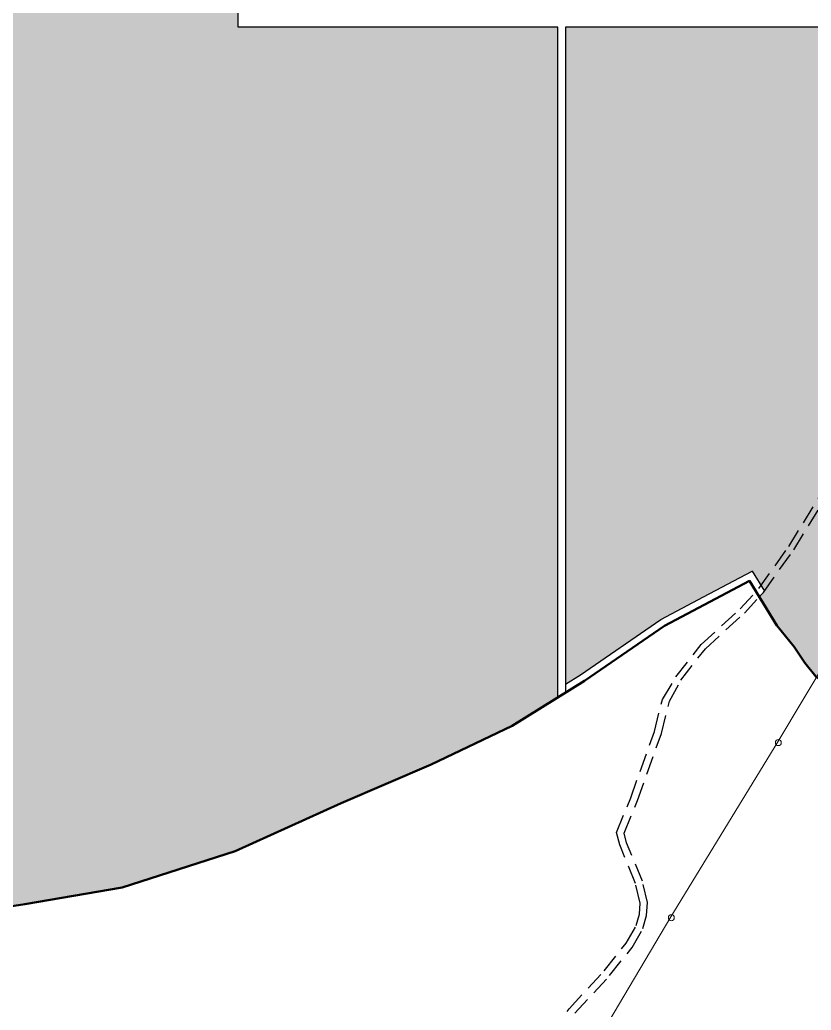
# Model space of a CAD drawing. Header units: feet. Extents: x 199174 to 214517, y 1645895 to 1656921.
# Drawn here: x 205499 to 206031, y 1650751 to 1651416 of the extents above; entities that cross this region are included whole.
import ezdxf

# ---------------------------------------------------------------- set-up
doc = ezdxf.new("R2010")
doc.units = ezdxf.units.FT
doc.header["$MEASUREMENT"] = 0
doc.linetypes.add('DASHED2', pattern=[0.375, 0.25, -0.125])
for name, color, linetype, lineweight in [('11 KV POWER LINE', 254, 'Continuous', 9), ('EP', 254, 'Continuous', 9), ('Main boundry', 1, 'Continuous', 50), ('PLOT BOUNDARY', 1, 'Continuous', 50)]:
    doc.layers.add(name, color=color, linetype=linetype, lineweight=lineweight)
doc.layers.add('CART TRACK', color=30, linetype='Continuous')
doc.layers.add('ROAD', color=7, linetype='Continuous')
doc.layers.add('Plot 16 to 20', color=7, linetype='Continuous', true_color=0xffcce6)
doc.linetypes.add('ZIGZAG', pattern='A,0.0001,-0.2,[131,ltypeshp.shx,S=0.2,R=0,X=-0.2,Y=0],-0.4,[131,ltypeshp.shx,S=0.2,R=180,X=0.2,Y=0],-0.2', length=0.8001)

# ---------------------------------------------------------------- blocks, each defined once
blk = doc.blocks.new('road')
at = {"lineweight": 9}
for p, q in [((214.74, -495.15), (214.74, -945.19)), ((219.74, -495.15), (219.74, -936.18)), ((314.85, -881.96), (343.33, -866.9)), ((343.33, -866.9), (350, -877.65)), ((286.37, -897.02), (314.85, -881.96)), ((232.59, -934.07), (286.37, -897.02)), ((214.74, -945.19), (232.59, -934.07))]:
    blk.add_line(p, q, dxfattribs=at)
at = {"lineweight": 9, "flags": 128}
blk.add_lwpolyline([(219.74, -936.18), (229.85, -929.89), (283.78, -892.74), (312.51, -877.54), (345.12, -860.3), (353.44, -873.71)], dxfattribs=at)
at = {"linetype": 'DASHED2', "lineweight": 9, "ltscale": 50}
blk.add_lwpolyline([(350, -877.65), (352.81, -874.59), (353.44, -873.71)], dxfattribs=at)
at = {"layer": 'ROAD', "lineweight": 9}
for p, q in [((0, 495.15), (0, -495.15)), ((0, -495.15), (214.74, -495.15)), ((102.21, -495.15), (120.09, -495.15)), ((219.74, -495.15), (676.99, -495.15))]:
    blk.add_line(p, q, dxfattribs=at)

msp = doc.modelspace()

# ---------------------------------------------------------------- hatches: boundary and pattern name
at = {"layer": 'Plot 16 to 20'}
h = msp.add_hatch(color=256, dxfattribs=at)
h.dxf.hatch_style = 1
h.paths.add_polyline_path([(205860.68, 1651410.9), (205645.94, 1651410.9), (205645.94, 1651639.16), (205569.65, 1651657.12), (205456.35, 1651664.8), (205290.95, 1651640.3), (205225.18, 1651624.25), (205132.86, 1651631.93), (205049.68, 1651641.52), (204996.66, 1651654.23), (204960.6, 1651656.35), (204920.71, 1651637.25), (204881.96, 1651589.2), (204826.18, 1651579.77), (204762.48, 1651606.02), (204702.79, 1651635.38), (204663.02, 1651659.53), (204636.74, 1651671.1), (204610.46, 1651660.87), (204594.42, 1651645.74), (204577.83, 1651621.57), (204564.91, 1651599.77), (204554.67, 1651584.64), (204549.8, 1651580.46), (204566.93, 1651581.79), (204578.16, 1651583.51), (204601.46, 1651572.23), (204628.92, 1651558.64), (204627.24, 1651513.5), (204621.48, 1651500.41), (204614.74, 1651486.55), (204606.07, 1651465.09), (204604.12, 1651459.23), (204607.44, 1651410.9), (204608.68, 1651392.91), (204555.81, 1651322.55), (204523.75, 1651262.1), (204535.14, 1651256.97), (204501.99, 1651215.7), (204496.77, 1651195.29), (204510.1, 1651151.04), (204568.23, 1651161.73), (204591.81, 1651167.18), (204603.06, 1651084.2), (204611.42, 1651016.87), (204591.53, 1651014.07), (204581.25, 1651014.55), (204589.69, 1650971.15), (204611.41, 1650919.84), (204578.68, 1650921.61), (204545.48, 1650924.28), (204534.32, 1650907.1), (204539.79, 1650903.45), (204596.05, 1650876.13), (204624.46, 1650893.47), (204654.6, 1650857.19), (204676.37, 1650864.46), (204713.68, 1650834.21), (204753.22, 1650800.96), (204804.17, 1650748.08), (204835.73, 1650701.16), (204844.53, 1650688.09), (204998.85, 1650741.47), (205015.04, 1650745.98), (205047.4, 1650751.94), (205090.29, 1650759.76), (205124.56, 1650767.17), (205161.34, 1650774.55), (205194.05, 1650777.46), (205223.01, 1650780.32), (205290.29, 1650789.21), (205314.37, 1650793.38), (205338.68, 1650796.68), (205411.63, 1650807.99), (205502.74, 1650822.13), (205568.13, 1650833.34), (205643.83, 1650857.55), (205715.08, 1650889.9), (205775.65, 1650915.89), (205830.07, 1650941.8), (205860.68, 1650960.86)])
h = msp.add_hatch(color=256, dxfattribs=at)
h.dxf.hatch_style = 1
h.paths.add_polyline_path([(206522.93, 1650737.48), (206546.93, 1650737.48), (206546.93, 1651210.9), (206346.93, 1651210.9), (206346.93, 1651410.9), (206322.93, 1651410.9), (205865.68, 1651410.9), (205865.68, 1650969.86), (205875.79, 1650976.16), (205929.71, 1651013.31), (205958.45, 1651028.51), (205991.06, 1651045.75), (205999.45, 1651032.22), (205995.93, 1651028.4), (206007.8, 1651009.26), (206019.3, 1650994.81), (206026.5, 1650984.08), (206033.81, 1650974.85), (206057.91, 1650957.87), (206105.54, 1650930.12), (206202.14, 1650889.12), (206204.97, 1650795.52), (206171.07, 1650790.43), (206126.5, 1650782.83), (206081.67, 1650754.11), (206045.98, 1650730.06), (206054.85, 1650724.02), (206071.1, 1650714.75), (206071.04, 1650711.75), (206063.22, 1650689.54), (206017.16, 1650639.41), (205995.7, 1650642.38), (205987.79, 1650633.66), (205970.29, 1650613), (205940.35, 1650616.87), (205927.2, 1650618.57), (205928.08, 1650604.31), (205928.92, 1650585.29), (205917.6, 1650559.85), (205898.65, 1650536.21), (205880.97, 1650528.83), (205864.96, 1650515.58), (205835.49, 1650520.69), (205810.66, 1650541.08), (205784.19, 1650561.25), (205771.84, 1650570.67), (205764.79, 1650544.62), (205784.77, 1650532.3), (205808.07, 1650517.18), (205829.92, 1650483.37), (205868.28, 1650464.88), (205841.52, 1650427.88), (205808.55, 1650383.85), (205809.69, 1650375.29), (205811.11, 1650333.38), (205794.54, 1650318.52), (205792.15, 1650310.1), (205785.58, 1650286.99), (205758.16, 1650240.84), (205717.27, 1650221.84), (205642.64, 1650216.75), (205615.49, 1650221.49), (205585.02, 1650225.97), (205586.98, 1650219.67), (205605.4, 1650189.86), (205608.84, 1650184.05), (205604.33, 1650167.29), (205597.52, 1650124.87), (205649.5, 1650138.5), (205674.5, 1650133), (205704, 1650110.5), (205764.5, 1650025.5), (205817.16, 1650009.56), (205890, 1649942.5), (205943, 1649904.5), (206002.5, 1649859), (206073.12, 1649783.78), (206106.94, 1649762.41), (206219.64, 1649736.4), (206278.9, 1649728.41), (206316.6, 1649719.71), (206348.9, 1649713.11), (206372.86, 1649705.83), (206387.1, 1649701.79), (206405.58, 1649698.43), (206430.93, 1649696.24), (206471.86, 1649685.05), (206517.78, 1649676.03), (206522.93, 1649674.17)])

# ---------------------------------------------------------------- linework, layer by layer
at = {"flags": 128}
for points in [[(205865.68, 1650969.86), (205875.79, 1650976.16), (205929.71, 1651013.31), (205958.45, 1651028.51), (205991.06, 1651045.75), (205999.37, 1651032.34)], [(205833.7, 1650944.06), (205878.53, 1650971.98), (205932.31, 1651009.03), (205960.79, 1651024.09), (205989.27, 1651039.15), (205993.76, 1651031.9)]]:
    msp.add_lwpolyline(points, dxfattribs=at)
at = {"linetype": 'DASHED2', "lineweight": 30, "ltscale": 50}
for points in [[(205856.03, 1650734.74), (205868.31, 1650751.88), (205891.72, 1650777.39), (205906.57, 1650795.84), (205913.28, 1650807.7), (205915.38, 1650815.35), (205915.86, 1650822.69), (205912.74, 1650835.94), (205902.19, 1650861.81), (205900.05, 1650870.18), (205909.61, 1650893.53), (205925.49, 1650938.1), (205930.95, 1650959.6), (205939.94, 1650974.67), (205956.8, 1650996.33), (205983.12, 1651020.32), (205993.76, 1651031.9)], [(205872.12, 1650748.79), (205895.43, 1650774.19), (205910.64, 1650793.08), (205917.84, 1650805.82), (205920.23, 1650814.53), (205920.79, 1650823.1), (205917.42, 1650837.44), (205906.85, 1650863.35), (205905.19, 1650869.83), (205914.19, 1650891.77), (205930.18, 1650936.68), (205935.69, 1650958.4), (205943.22, 1650972.42), (205959.72, 1650993.63), (205985.92, 1651017.51), (205998.75, 1651031.46), (205999.37, 1651032.34)]]:
    msp.add_lwpolyline(points, dxfattribs=at)
at = {"layer": '11 KV POWER LINE', "linetype": 'ZIGZAG', "ltscale": 15, "elevation": 271.82}
msp.add_lwpolyline([(205591.17, 1650207.74), (205603.44, 1650253.03), (205639.32, 1650377.81), (205681.84, 1650525.08), (205704.9, 1650601.36), (205795.56, 1650577.08), (205821.63, 1650619.73), (205936.53, 1650813.58), (206008.37, 1650931.18), (206128.17, 1651131.27), (206277.52, 1651383.35), (206400.4, 1651581.41), (206428.14, 1651634.25), (206438.46, 1651702.7), (206480.88, 1651706.14), (206534.27, 1651711.42), (206574.09, 1651715.22), (206595.88, 1651730.05), (206606.41, 1651737.64), (206605, 1651756.36), (206601.07, 1651782.24), (206575.94, 1651807.69), (206571.78, 1651811.62)], dxfattribs=at)
at = {"layer": 'CART TRACK', "linetype": 'DASHED2', "lineweight": 30, "ltscale": 50}
for points in [[(205856.03, 1650734.74), (205868.31, 1650751.88), (205891.72, 1650777.39), (205906.57, 1650795.84), (205913.28, 1650807.7), (205915.38, 1650815.35), (205915.86, 1650822.69), (205912.74, 1650835.94), (205902.19, 1650861.81), (205900.05, 1650870.18), (205909.61, 1650893.53), (205925.49, 1650938.1), (205930.95, 1650959.6), (205939.94, 1650974.67), (205956.8, 1650996.33), (205983.12, 1651020.32), (205995.66, 1651033.96), (206015.76, 1651062.29), (206046.18, 1651111.41)], [(205872.12, 1650748.79), (205895.43, 1650774.19), (205910.64, 1650793.08), (205917.84, 1650805.82), (205920.23, 1650814.53), (205920.79, 1650823.1), (205917.42, 1650837.44), (205906.85, 1650863.35), (205905.19, 1650869.83), (205914.19, 1650891.77), (205930.18, 1650936.68), (205935.69, 1650958.4), (205943.22, 1650972.42), (205959.72, 1650993.63), (205985.92, 1651017.51), (205998.75, 1651031.46), (206019.07, 1651060.09), (206049.56, 1651109.33)]]:
    msp.add_lwpolyline(points, dxfattribs=at)
at = {"layer": 'EP', "linetype": 'Continuous'}
for centre in [(206008.72, 1650930.56, 274.96), (205936.88, 1650812.96, 274.96)]:
    msp.add_circle(centre, 2, dxfattribs=at)
at = {"layer": 'Main boundry', "lineweight": 50, "flags": 128}
msp.add_lwpolyline([(205411.63, 1650807.99), (205502.74, 1650822.13), (205568.13, 1650833.34), (205643.83, 1650857.55), (205715.08, 1650889.9), (205775.65, 1650915.89), (205830.07, 1650941.8), (205878.53, 1650971.98), (205932.31, 1651009.03), (205989.27, 1651039.15), (206007.8, 1651009.26), (206019.3, 1650994.81), (206026.5, 1650984.08), (206033.81, 1650974.85), (206057.91, 1650957.87), (206105.54, 1650930.12), (206202.14, 1650889.12), (206204.97, 1650795.52), (206171.07, 1650790.43), (206126.5, 1650782.83), (206081.67, 1650754.11), (206045.98, 1650730.06)], dxfattribs=at)
at = {"layer": 'PLOT BOUNDARY', "lineweight": 30, "flags": 128}
for points in [[(205411.63, 1650807.99), (205502.74, 1650822.13), (205568.13, 1650833.34), (205643.83, 1650857.55), (205715.08, 1650889.9), (205775.65, 1650915.89), (205830.07, 1650941.8), (205860.68, 1650960.86), (205860.68, 1651410.9), (205645.94, 1651410.9), (205645.94, 1651639.16), (205569.65, 1651657.12), (205456.35, 1651664.8)], [(206546.93, 1650737.48), (206546.93, 1651210.9), (206346.93, 1651210.9), (206346.93, 1651410.9), (206322.93, 1651410.9), (205865.68, 1651410.9), (205865.68, 1650963.97), (205878.53, 1650971.98), (205932.31, 1651009.03), (205989.27, 1651039.15), (206007.8, 1651009.26), (206019.3, 1650994.81), (206026.5, 1650984.08), (206033.81, 1650974.85), (206057.91, 1650957.87), (206105.54, 1650930.12), (206202.14, 1650889.12), (206204.97, 1650795.52), (206171.07, 1650790.43), (206126.5, 1650782.83), (206081.67, 1650754.11), (206045.98, 1650730.06)]]:
    msp.add_lwpolyline(points, dxfattribs=at)

# ---------------------------------------------------------------- block references
at = {"layer": 'ROAD', "lineweight": 9}
msp.add_blockref('road', (205645.94, 1651906.05), dxfattribs=at)

doc.saveas('drawing.dxf')
